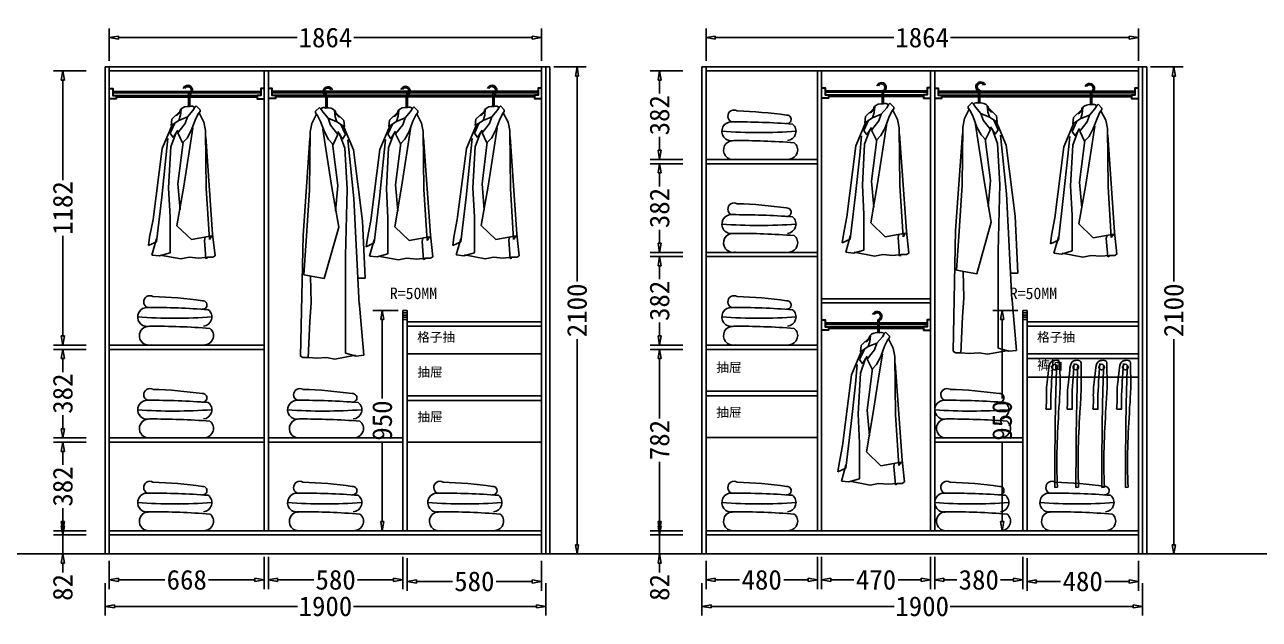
# Model space of a CAD drawing. Header units: millimetres. Extents: x 304407 to 361076, y -1262425 to -1203358.
# Drawn here: x 327331 to 332654, y -1219216 to -1216653 of the extents above; entities that cross this region are included whole.
import ezdxf

# ---------------------------------------------------------------- set-up
doc = ezdxf.new("R2010")
doc.units = ezdxf.units.MM
doc.header["$LTSCALE"] = 20
doc.layers.get('Defpoints').update_dxf_attribs({"color": 250})
for name, color, linetype in [('4', 1, 'Continuous'), ('6', 6, 'Continuous'), ('8', 8, 'Continuous'), ('LAYER10', 11, 'Continuous'), ('LAYER8', 11, 'Continuous'), ('图层3', 4, 'Continuous'), ('墙体', 40, 'Continuous')]:
    doc.layers.add(name, color=color, linetype=linetype)
doc.styles.get("Standard").update_dxf_attribs({"font": 'SimSun.ttf', "height": 85})
doc.styles.add('text', font='SimSun.ttf', dxfattribs={"height": 85})
doc.dimstyles.new('周文晶', dxfattribs={"dimtxt": 70, "dimasz": 40, "dimexe": 40, "dimexo": 30, "dimgap": 10, "dimtad": 0, "dimdec": 0, "dimtxsty": 'Standard', "dimblk": 'CLOSEDBLANK', "dimcen": 200, "dimclrd": 256, "dimclre": 256, "dimadec": 0, "dimazin": 0, "dimtfac": 1, "dimtdec": 0, "dimtmove": 0, "dimatfit": 3, "dimldrblk": 'CLOSEDBLANK', "dimfxl": 100, "dimfxlon": 1, "dimarcsym": 0})

# ---------------------------------------------------------------- blocks, each defined once
blk = doc.blocks.new('_ClosedBlank')
at = {"color": 0, "linetype": 'ByBlock', "lineweight": -2}
for p, q in [((-1, 0.17), (0, 0)), ((-1, 0.17), (-1, -0.17)), ((0, 0), (-1, -0.17))]:
    blk.add_line(p, q, dxfattribs=at)
blk = doc.blocks.new('*D633')
at = {"lineweight": -2, "transparency": 16777216}
for p, q in [((327695.6, -1218964.1), (327695.6, -1219085.7)), ((328363.6, -1218945.7), (328363.6, -1219085.7)), ((327735.6, -1219045.7), (327935.3, -1219045.7)), ((328323.6, -1219045.7), (328123.9, -1219045.7))]:
    blk.add_line(p, q, dxfattribs=at)
at = {"layer": 'Defpoints', "color": 0, "transparency": 16777216}
for p in [(328363.6, -1218834.1), (327695.6, -1218934.1), (328363.6, -1219045.7)]:
    blk.add_point(p, dxfattribs=at)
at = {"lineweight": -2, "transparency": 16777216, "xscale": 40, "yscale": 40, "zscale": 40, "rotation": 180}
blk.add_blockref('_ClosedBlank', (327695.6, -1219045.7), dxfattribs=at)
at = {"lineweight": -2, "transparency": 16777216, "xscale": 40, "yscale": 40, "zscale": 40}
blk.add_blockref('_ClosedBlank', (328363.6, -1219045.7), dxfattribs=at)
at = {"color": 0, "transparency": 16777216, "insert": (328029.6, -1219045.7), "char_height": 85, "attachment_point": 5}
blk.add_mtext('668', dxfattribs=at)
blk = doc.blocks.new('*D634')
at = {"lineweight": -2, "transparency": 16777216}
for p, q in [((328381.6, -1218945.7), (328381.6, -1219085.7)), ((328961.6, -1218945.7), (328961.6, -1219085.7)), ((328421.6, -1219045.7), (328577.5, -1219045.7)), ((328921.6, -1219045.7), (328765.6, -1219045.7))]:
    blk.add_line(p, q, dxfattribs=at)
at = {"layer": 'Defpoints', "color": 0, "transparency": 16777216}
for p in [(328381.6, -1216852.1), (328961.6, -1218834.1), (328961.6, -1219045.7)]:
    blk.add_point(p, dxfattribs=at)
at = {"lineweight": -2, "transparency": 16777216, "xscale": 40, "yscale": 40, "zscale": 40, "rotation": 180}
blk.add_blockref('_ClosedBlank', (328381.6, -1219045.7), dxfattribs=at)
at = {"lineweight": -2, "transparency": 16777216, "xscale": 40, "yscale": 40, "zscale": 40}
blk.add_blockref('_ClosedBlank', (328961.6, -1219045.7), dxfattribs=at)
at = {"color": 0, "transparency": 16777216, "insert": (328671.6, -1219045.7), "char_height": 85, "attachment_point": 5}
blk.add_mtext('580', dxfattribs=at)
blk = doc.blocks.new('*D635')
at = {"lineweight": -2, "transparency": 16777216}
for p, q in [((327695.6, -1216808.7), (327695.6, -1216668.7)), ((329559.6, -1216808.7), (329559.6, -1216668.7)), ((327735.6, -1216708.7), (328505.7, -1216708.7)), ((329519.6, -1216708.7), (328749.5, -1216708.7))]:
    blk.add_line(p, q, dxfattribs=at)
at = {"layer": 'Defpoints', "color": 0, "transparency": 16777216}
for p in [(329559.6, -1216708.7), (327695.6, -1216852.1), (329559.6, -1216852.1)]:
    blk.add_point(p, dxfattribs=at)
at = {"lineweight": -2, "transparency": 16777216, "xscale": 40, "yscale": 40, "zscale": 40, "rotation": 180}
blk.add_blockref('_ClosedBlank', (327695.6, -1216708.7), dxfattribs=at)
at = {"lineweight": -2, "transparency": 16777216, "xscale": 40, "yscale": 40, "zscale": 40}
blk.add_blockref('_ClosedBlank', (329559.6, -1216708.7), dxfattribs=at)
at = {"color": 0, "transparency": 16777216, "insert": (328627.6, -1216708.7), "char_height": 85, "attachment_point": 5}
blk.add_mtext('1864', dxfattribs=at)
blk = doc.blocks.new('*D636')
at = {"lineweight": -2, "transparency": 16777216}
for p, q in [((327677.6, -1219059.8), (327677.6, -1219199.8)), ((329577.6, -1219059.8), (329577.6, -1219199.8)), ((327717.6, -1219159.8), (328506.6, -1219159.8)), ((329537.6, -1219159.8), (328748.6, -1219159.8))]:
    blk.add_line(p, q, dxfattribs=at)
at = {"layer": 'Defpoints', "color": 0, "transparency": 16777216}
for p in [(327677.6, -1218934.1), (329577.6, -1218934.1), (329577.6, -1219159.8)]:
    blk.add_point(p, dxfattribs=at)
at = {"lineweight": -2, "transparency": 16777216, "xscale": 40, "yscale": 40, "zscale": 40, "rotation": 180}
blk.add_blockref('_ClosedBlank', (327677.6, -1219159.8), dxfattribs=at)
at = {"lineweight": -2, "transparency": 16777216, "xscale": 40, "yscale": 40, "zscale": 40}
blk.add_blockref('_ClosedBlank', (329577.6, -1219159.8), dxfattribs=at)
at = {"color": 0, "transparency": 16777216, "insert": (328627.6, -1219159.8), "char_height": 85, "attachment_point": 5}
blk.add_mtext('1900', dxfattribs=at)
blk = doc.blocks.new('*D637')
at = {"lineweight": -2, "transparency": 16777216}
for p, q in [((327495.3, -1218812.1), (327495.3, -1218772.1)), ((327595.3, -1218852.1), (327455.3, -1218852.1)), ((327495.3, -1218852.1), (327495.3, -1218934.1)), ((327595.3, -1218934.1), (327455.3, -1218934.1)), ((327495.3, -1218974.1), (327495.3, -1219014.1))]:
    blk.add_line(p, q, dxfattribs=at)
at = {"layer": 'Defpoints', "color": 0, "transparency": 16777216}
for p in [(327495.3, -1218852.1), (327695.6, -1218852.1), (327677.6, -1218934.1)]:
    blk.add_point(p, dxfattribs=at)
at = {"lineweight": -2, "transparency": 16777216, "xscale": 40, "yscale": 40, "zscale": 40}
for p, rotation in [((327495.3, -1218852.1), 270), ((327495.3, -1218934.1), 90)]:
    blk.add_blockref('_ClosedBlank', p, dxfattribs=dict(at, rotation=rotation))
at = {"color": 0, "transparency": 16777216, "insert": (327495.3, -1219078.2), "char_height": 85, "attachment_point": 5, "rotation": 90}
blk.add_mtext('82', dxfattribs=at)
blk = doc.blocks.new('*D638')
at = {"lineweight": -2, "transparency": 16777216}
for p, q in [((327595.3, -1218452.1), (327455.3, -1218452.1)), ((327495.3, -1218492.1), (327495.3, -1218549.8)), ((327495.3, -1218794.1), (327495.3, -1218736.5)), ((327595.3, -1218834.1), (327455.3, -1218834.1))]:
    blk.add_line(p, q, dxfattribs=at)
at = {"layer": 'Defpoints', "color": 0, "transparency": 16777216}
for p in [(327495.3, -1218452.1), (327695.6, -1218452.1), (327695.6, -1218834.1)]:
    blk.add_point(p, dxfattribs=at)
at = {"lineweight": -2, "transparency": 16777216, "xscale": 40, "yscale": 40, "zscale": 40}
for p, rotation in [((327495.3, -1218452.1), 90), ((327495.3, -1218834.1), 270)]:
    blk.add_blockref('_ClosedBlank', p, dxfattribs=dict(at, rotation=rotation))
at = {"color": 0, "transparency": 16777216, "insert": (327495.3, -1218643.1), "char_height": 85, "attachment_point": 5, "rotation": 90}
blk.add_mtext('382', dxfattribs=at)
blk = doc.blocks.new('*D639')
at = {"lineweight": -2, "transparency": 16777216}
for p, q in [((329612.5, -1216834.1), (329752.5, -1216834.1)), ((329712.5, -1216874.1), (329712.5, -1217759.4)), ((329712.5, -1218894.1), (329712.5, -1218008.9)), ((329612.5, -1218934.1), (329752.5, -1218934.1))]:
    blk.add_line(p, q, dxfattribs=at)
at = {"layer": 'Defpoints', "color": 0, "transparency": 16777216}
for p in [(329577.6, -1216834.1), (329712.5, -1216834.1), (329577.6, -1218934.1)]:
    blk.add_point(p, dxfattribs=at)
at = {"lineweight": -2, "transparency": 16777216, "xscale": 40, "yscale": 40, "zscale": 40}
for p, rotation in [((329712.5, -1216834.1), 90), ((329712.5, -1218934.1), 270)]:
    blk.add_blockref('_ClosedBlank', p, dxfattribs=dict(at, rotation=rotation))
at = {"color": 0, "transparency": 16777216, "insert": (329712.5, -1217884.1), "char_height": 85, "attachment_point": 5, "rotation": 90}
blk.add_mtext('2100', dxfattribs=at)
blk = doc.blocks.new('*D640')
at = {"lineweight": -2, "transparency": 16777216}
for p, q in [((328940.6, -1217884.1), (328832.6, -1217884.1)), ((328872.6, -1217924.1), (328872.6, -1218264.1)), ((328872.6, -1218794.1), (328872.6, -1218454.1)), ((328931.6, -1218834.1), (328832.6, -1218834.1))]:
    blk.add_line(p, q, dxfattribs=at)
at = {"layer": 'Defpoints', "color": 0, "transparency": 16777216}
for p in [(328970.6, -1217884.1), (328872.6, -1218834.1), (328961.6, -1218834.1)]:
    blk.add_point(p, dxfattribs=at)
at = {"lineweight": -2, "transparency": 16777216, "xscale": 40, "yscale": 40, "zscale": 40}
for p, rotation in [((328872.6, -1217884.1), 90), ((328872.6, -1218834.1), 270)]:
    blk.add_blockref('_ClosedBlank', p, dxfattribs=dict(at, rotation=rotation))
at = {"color": 0, "transparency": 16777216, "insert": (328872.6, -1218359.1), "char_height": 85, "attachment_point": 5, "rotation": 90}
blk.add_mtext('950', dxfattribs=at)
blk = doc.blocks.new('*D641')
at = {"lineweight": -2, "transparency": 16777216}
for p, q in [((328979.6, -1218952.4), (328979.6, -1219092.4)), ((329559.6, -1218964.1), (329559.6, -1219092.4)), ((329019.6, -1219052.4), (329175.5, -1219052.4)), ((329519.6, -1219052.4), (329363.6, -1219052.4))]:
    blk.add_line(p, q, dxfattribs=at)
at = {"layer": 'Defpoints', "color": 0, "transparency": 16777216}
for p in [(328979.6, -1218834.1), (329559.6, -1218934.1), (329559.6, -1219052.4)]:
    blk.add_point(p, dxfattribs=at)
at = {"lineweight": -2, "transparency": 16777216, "xscale": 40, "yscale": 40, "zscale": 40, "rotation": 180}
blk.add_blockref('_ClosedBlank', (328979.6, -1219052.4), dxfattribs=at)
at = {"lineweight": -2, "transparency": 16777216, "xscale": 40, "yscale": 40, "zscale": 40}
blk.add_blockref('_ClosedBlank', (329559.6, -1219052.4), dxfattribs=at)
at = {"color": 0, "transparency": 16777216, "insert": (329269.6, -1219052.4), "char_height": 85, "attachment_point": 5}
blk.add_mtext('580', dxfattribs=at)
blk = doc.blocks.new('*D642')
at = {"lineweight": -2, "transparency": 16777216}
for p, q in [((327595.3, -1218052.1), (327455.3, -1218052.1)), ((327495.3, -1218092.1), (327495.3, -1218149.8)), ((327495.3, -1218394.1), (327495.3, -1218336.5)), ((327595.3, -1218434.1), (327455.3, -1218434.1))]:
    blk.add_line(p, q, dxfattribs=at)
at = {"layer": 'Defpoints', "color": 0, "transparency": 16777216}
for p in [(327495.3, -1218052.1), (327695.6, -1218052.1), (327695.6, -1218434.1)]:
    blk.add_point(p, dxfattribs=at)
at = {"lineweight": -2, "transparency": 16777216, "xscale": 40, "yscale": 40, "zscale": 40}
for p, rotation in [((327495.3, -1218052.1), 90), ((327495.3, -1218434.1), 270)]:
    blk.add_blockref('_ClosedBlank', p, dxfattribs=dict(at, rotation=rotation))
at = {"color": 0, "transparency": 16777216, "insert": (327495.3, -1218243.1), "char_height": 85, "attachment_point": 5, "rotation": 90}
blk.add_mtext('382', dxfattribs=at)
blk = doc.blocks.new('*D643')
at = {"lineweight": -2, "transparency": 16777216}
for p, q in [((327595.3, -1216852.1), (327455.3, -1216852.1)), ((327495.3, -1216892.1), (327495.3, -1217322.9)), ((327495.3, -1217994.1), (327495.3, -1217563.4)), ((327595.3, -1218034.1), (327455.3, -1218034.1))]:
    blk.add_line(p, q, dxfattribs=at)
at = {"layer": 'Defpoints', "color": 0, "transparency": 16777216}
for p in [(327495.3, -1216852.1), (327695.6, -1216852.1), (327695.6, -1218034.1)]:
    blk.add_point(p, dxfattribs=at)
at = {"lineweight": -2, "transparency": 16777216, "xscale": 40, "yscale": 40, "zscale": 40}
for p, rotation in [((327495.3, -1216852.1), 90), ((327495.3, -1218034.1), 270)]:
    blk.add_blockref('_ClosedBlank', p, dxfattribs=dict(at, rotation=rotation))
at = {"color": 0, "transparency": 16777216, "insert": (327495.3, -1217443.1), "char_height": 85, "attachment_point": 5, "rotation": 90}
blk.add_mtext('1182', dxfattribs=at)
blk = doc.blocks.new('*D2072')
at = {"lineweight": -2, "transparency": 16777216}
for p, q in [((330268.6, -1218964.1), (330268.6, -1219085.7)), ((330748.6, -1218945.7), (330748.6, -1219085.7)), ((330308.6, -1219045.7), (330413.1, -1219045.7)), ((330708.6, -1219045.7), (330604.1, -1219045.7))]:
    blk.add_line(p, q, dxfattribs=at)
at = {"layer": 'Defpoints', "color": 0, "transparency": 16777216}
for p in [(330748.6, -1218834.1), (330268.6, -1218934.1), (330748.6, -1219045.7)]:
    blk.add_point(p, dxfattribs=at)
at = {"lineweight": -2, "transparency": 16777216, "xscale": 40, "yscale": 40, "zscale": 40, "rotation": 180}
blk.add_blockref('_ClosedBlank', (330268.6, -1219045.7), dxfattribs=at)
at = {"lineweight": -2, "transparency": 16777216, "xscale": 40, "yscale": 40, "zscale": 40}
blk.add_blockref('_ClosedBlank', (330748.6, -1219045.7), dxfattribs=at)
at = {"color": 0, "transparency": 16777216, "insert": (330508.6, -1219045.7), "char_height": 85, "attachment_point": 5}
blk.add_mtext('480', dxfattribs=at)
blk = doc.blocks.new('*D2073')
at = {"lineweight": -2, "transparency": 16777216}
for p, q in [((331254.6, -1218945.7), (331254.6, -1219085.7)), ((331634.6, -1218945.7), (331634.6, -1219085.7)), ((331294.6, -1219045.7), (331350.6, -1219045.7)), ((331594.6, -1219045.7), (331538.7, -1219045.7))]:
    blk.add_line(p, q, dxfattribs=at)
at = {"layer": 'Defpoints', "color": 0, "transparency": 16777216}
for p in [(331254.6, -1216852.1), (331634.6, -1218834.1), (331634.6, -1219045.7)]:
    blk.add_point(p, dxfattribs=at)
at = {"lineweight": -2, "transparency": 16777216, "xscale": 40, "yscale": 40, "zscale": 40, "rotation": 180}
blk.add_blockref('_ClosedBlank', (331254.6, -1219045.7), dxfattribs=at)
at = {"lineweight": -2, "transparency": 16777216, "xscale": 40, "yscale": 40, "zscale": 40}
blk.add_blockref('_ClosedBlank', (331634.6, -1219045.7), dxfattribs=at)
at = {"color": 0, "transparency": 16777216, "insert": (331444.6, -1219045.7), "char_height": 85, "attachment_point": 5}
blk.add_mtext('380', dxfattribs=at)
blk = doc.blocks.new('*D2074')
at = {"lineweight": -2, "transparency": 16777216}
for p, q in [((330268.6, -1216808.7), (330268.6, -1216668.7)), ((332132.6, -1216808.7), (332132.6, -1216668.7)), ((330308.6, -1216708.7), (331078.7, -1216708.7)), ((332092.6, -1216708.7), (331322.5, -1216708.7))]:
    blk.add_line(p, q, dxfattribs=at)
at = {"layer": 'Defpoints', "color": 0, "transparency": 16777216}
for p in [(332132.6, -1216708.7), (330268.6, -1216852.1), (332132.6, -1216852.1)]:
    blk.add_point(p, dxfattribs=at)
at = {"lineweight": -2, "transparency": 16777216, "xscale": 40, "yscale": 40, "zscale": 40, "rotation": 180}
blk.add_blockref('_ClosedBlank', (330268.6, -1216708.7), dxfattribs=at)
at = {"lineweight": -2, "transparency": 16777216, "xscale": 40, "yscale": 40, "zscale": 40}
blk.add_blockref('_ClosedBlank', (332132.6, -1216708.7), dxfattribs=at)
at = {"color": 0, "transparency": 16777216, "insert": (331200.6, -1216708.7), "char_height": 85, "attachment_point": 5}
blk.add_mtext('1864', dxfattribs=at)
blk = doc.blocks.new('*D2075')
at = {"lineweight": -2, "transparency": 16777216}
for p, q in [((330250.6, -1219059.8), (330250.6, -1219199.8)), ((332150.6, -1219059.8), (332150.6, -1219199.8)), ((330290.6, -1219159.8), (331079.6, -1219159.8)), ((332110.6, -1219159.8), (331321.6, -1219159.8))]:
    blk.add_line(p, q, dxfattribs=at)
at = {"layer": 'Defpoints', "color": 0, "transparency": 16777216}
for p in [(330250.6, -1218934.1), (332150.6, -1218934.1), (332150.6, -1219159.8)]:
    blk.add_point(p, dxfattribs=at)
at = {"lineweight": -2, "transparency": 16777216, "xscale": 40, "yscale": 40, "zscale": 40, "rotation": 180}
blk.add_blockref('_ClosedBlank', (330250.6, -1219159.8), dxfattribs=at)
at = {"lineweight": -2, "transparency": 16777216, "xscale": 40, "yscale": 40, "zscale": 40}
blk.add_blockref('_ClosedBlank', (332150.6, -1219159.8), dxfattribs=at)
at = {"color": 0, "transparency": 16777216, "insert": (331200.6, -1219159.8), "char_height": 85, "attachment_point": 5}
blk.add_mtext('1900', dxfattribs=at)
blk = doc.blocks.new('*D2076')
at = {"lineweight": -2, "transparency": 16777216}
for p, q in [((332185.5, -1216834.1), (332325.5, -1216834.1)), ((332285.5, -1216874.1), (332285.5, -1217759.4)), ((332285.5, -1218894.1), (332285.5, -1218008.9)), ((332185.5, -1218934.1), (332325.5, -1218934.1))]:
    blk.add_line(p, q, dxfattribs=at)
at = {"layer": 'Defpoints', "color": 0, "transparency": 16777216}
for p in [(332150.6, -1216834.1), (332285.5, -1216834.1), (332150.6, -1218934.1)]:
    blk.add_point(p, dxfattribs=at)
at = {"lineweight": -2, "transparency": 16777216, "xscale": 40, "yscale": 40, "zscale": 40}
for p, rotation in [((332285.5, -1216834.1), 90), ((332285.5, -1218934.1), 270)]:
    blk.add_blockref('_ClosedBlank', p, dxfattribs=dict(at, rotation=rotation))
at = {"color": 0, "transparency": 16777216, "insert": (332285.5, -1217884.1), "char_height": 85, "attachment_point": 5, "rotation": 90}
blk.add_mtext('2100', dxfattribs=at)
blk = doc.blocks.new('*D2077')
at = {"lineweight": -2, "transparency": 16777216}
for p, q in [((331613.6, -1217884.1), (331505.6, -1217884.1)), ((331545.6, -1217924.1), (331545.6, -1218264.1)), ((331545.6, -1218794.1), (331545.6, -1218454.1)), ((331604.6, -1218834.1), (331505.6, -1218834.1))]:
    blk.add_line(p, q, dxfattribs=at)
at = {"layer": 'Defpoints', "color": 0, "transparency": 16777216}
for p in [(331643.6, -1217884.1), (331545.6, -1218834.1), (331634.6, -1218834.1)]:
    blk.add_point(p, dxfattribs=at)
at = {"lineweight": -2, "transparency": 16777216, "xscale": 40, "yscale": 40, "zscale": 40}
for p, rotation in [((331545.6, -1217884.1), 90), ((331545.6, -1218834.1), 270)]:
    blk.add_blockref('_ClosedBlank', p, dxfattribs=dict(at, rotation=rotation))
at = {"color": 0, "transparency": 16777216, "insert": (331545.6, -1218359.1), "char_height": 85, "attachment_point": 5, "rotation": 90}
blk.add_mtext('950', dxfattribs=at)
blk = doc.blocks.new('*D2078')
at = {"lineweight": -2, "transparency": 16777216}
for p, q in [((331652.6, -1218952.4), (331652.6, -1219092.4)), ((332132.6, -1218964.1), (332132.6, -1219092.4)), ((331692.6, -1219052.4), (331797.1, -1219052.4)), ((332092.6, -1219052.4), (331988.1, -1219052.4))]:
    blk.add_line(p, q, dxfattribs=at)
at = {"layer": 'Defpoints', "color": 0, "transparency": 16777216}
for p in [(331652.6, -1218834.1), (332132.6, -1218934.1), (332132.6, -1219052.4)]:
    blk.add_point(p, dxfattribs=at)
at = {"lineweight": -2, "transparency": 16777216, "xscale": 40, "yscale": 40, "zscale": 40, "rotation": 180}
blk.add_blockref('_ClosedBlank', (331652.6, -1219052.4), dxfattribs=at)
at = {"lineweight": -2, "transparency": 16777216, "xscale": 40, "yscale": 40, "zscale": 40}
blk.add_blockref('_ClosedBlank', (332132.6, -1219052.4), dxfattribs=at)
at = {"color": 0, "transparency": 16777216, "insert": (331892.6, -1219052.4), "char_height": 85, "attachment_point": 5}
blk.add_mtext('480', dxfattribs=at)
blk = doc.blocks.new('*D2079')
at = {"lineweight": -2, "transparency": 16777216}
for p, q in [((330068.4, -1218812.1), (330068.4, -1218772.1)), ((330168.4, -1218852.1), (330028.4, -1218852.1)), ((330068.4, -1218852.1), (330068.4, -1218934.1)), ((330168.4, -1218934.1), (330028.4, -1218934.1)), ((330068.4, -1218974.1), (330068.4, -1219014.1))]:
    blk.add_line(p, q, dxfattribs=at)
at = {"layer": 'Defpoints', "color": 0, "transparency": 16777216}
for p in [(330068.4, -1218852.1), (330268.6, -1218852.1), (330250.6, -1218934.1)]:
    blk.add_point(p, dxfattribs=at)
at = {"lineweight": -2, "transparency": 16777216, "xscale": 40, "yscale": 40, "zscale": 40}
for p, rotation in [((330068.4, -1218852.1), 270), ((330068.4, -1218934.1), 90)]:
    blk.add_blockref('_ClosedBlank', p, dxfattribs=dict(at, rotation=rotation))
at = {"color": 0, "transparency": 16777216, "insert": (330068.4, -1219078.2), "char_height": 85, "attachment_point": 5, "rotation": 90}
blk.add_mtext('82', dxfattribs=at)
blk = doc.blocks.new('*D2080')
at = {"lineweight": -2, "transparency": 16777216}
for p, q in [((330168.4, -1218052.1), (330028.4, -1218052.1)), ((330068.4, -1218092.1), (330068.4, -1218350)), ((330068.4, -1218794.1), (330068.4, -1218536.2)), ((330168.4, -1218834.1), (330028.4, -1218834.1))]:
    blk.add_line(p, q, dxfattribs=at)
at = {"layer": 'Defpoints', "color": 0, "transparency": 16777216}
for p in [(330068.4, -1218052.1), (330268.6, -1218052.1), (330268.6, -1218834.1)]:
    blk.add_point(p, dxfattribs=at)
at = {"lineweight": -2, "transparency": 16777216, "xscale": 40, "yscale": 40, "zscale": 40}
for p, rotation in [((330068.4, -1218052.1), 90), ((330068.4, -1218834.1), 270)]:
    blk.add_blockref('_ClosedBlank', p, dxfattribs=dict(at, rotation=rotation))
at = {"color": 0, "transparency": 16777216, "insert": (330068.4, -1218443.1), "char_height": 85, "attachment_point": 5, "rotation": 90}
blk.add_mtext('782', dxfattribs=at)
blk = doc.blocks.new('*D2081')
at = {"lineweight": -2, "transparency": 16777216}
for p, q in [((330168.4, -1217652.1), (330028.4, -1217652.1)), ((330068.4, -1217692.1), (330068.4, -1217749.8)), ((330068.4, -1217994.1), (330068.4, -1217936.5)), ((330168.4, -1218034.1), (330028.4, -1218034.1))]:
    blk.add_line(p, q, dxfattribs=at)
at = {"layer": 'Defpoints', "color": 0, "transparency": 16777216}
for p in [(330068.4, -1217652.1), (330268.6, -1217652.1), (330268.6, -1218034.1)]:
    blk.add_point(p, dxfattribs=at)
at = {"lineweight": -2, "transparency": 16777216, "xscale": 40, "yscale": 40, "zscale": 40}
for p, rotation in [((330068.4, -1217652.1), 90), ((330068.4, -1218034.1), 270)]:
    blk.add_blockref('_ClosedBlank', p, dxfattribs=dict(at, rotation=rotation))
at = {"color": 0, "transparency": 16777216, "insert": (330068.4, -1217843.1), "char_height": 85, "attachment_point": 5, "rotation": 90}
blk.add_mtext('382', dxfattribs=at)
blk = doc.blocks.new('*D2082')
at = {"lineweight": -2, "transparency": 16777216}
for p, q in [((330168.4, -1217252.1), (330028.4, -1217252.1)), ((330068.4, -1217292.1), (330068.4, -1217349.8)), ((330068.4, -1217594.1), (330068.4, -1217536.5)), ((330168.4, -1217634.1), (330028.4, -1217634.1))]:
    blk.add_line(p, q, dxfattribs=at)
at = {"layer": 'Defpoints', "color": 0, "transparency": 16777216}
for p in [(330068.4, -1217252.1), (330268.6, -1217252.1), (330268.6, -1217634.1)]:
    blk.add_point(p, dxfattribs=at)
at = {"lineweight": -2, "transparency": 16777216, "xscale": 40, "yscale": 40, "zscale": 40}
for p, rotation in [((330068.4, -1217252.1), 90), ((330068.4, -1217634.1), 270)]:
    blk.add_blockref('_ClosedBlank', p, dxfattribs=dict(at, rotation=rotation))
at = {"color": 0, "transparency": 16777216, "insert": (330068.4, -1217443.1), "char_height": 85, "attachment_point": 5, "rotation": 90}
blk.add_mtext('382', dxfattribs=at)
blk = doc.blocks.new('*D2083')
at = {"lineweight": -2, "transparency": 16777216}
for p, q in [((330168.4, -1216852.1), (330028.4, -1216852.1)), ((330068.4, -1216892.1), (330068.4, -1216949.8)), ((330068.4, -1217194.1), (330068.4, -1217136.5)), ((330168.4, -1217234.1), (330028.4, -1217234.1))]:
    blk.add_line(p, q, dxfattribs=at)
at = {"layer": 'Defpoints', "color": 0, "transparency": 16777216}
for p in [(330068.4, -1216852.1), (330268.6, -1216852.1), (330268.6, -1217234.1)]:
    blk.add_point(p, dxfattribs=at)
at = {"lineweight": -2, "transparency": 16777216, "xscale": 40, "yscale": 40, "zscale": 40}
for p, rotation in [((330068.4, -1216852.1), 90), ((330068.4, -1217234.1), 270)]:
    blk.add_blockref('_ClosedBlank', p, dxfattribs=dict(at, rotation=rotation))
at = {"color": 0, "transparency": 16777216, "insert": (330068.4, -1217043.1), "char_height": 85, "attachment_point": 5, "rotation": 90}
blk.add_mtext('382', dxfattribs=at)
blk = doc.blocks.new('*D2084')
at = {"lineweight": -2, "transparency": 16777216}
for p, q in [((330766.6, -1218945.7), (330766.6, -1219085.7)), ((331236.6, -1218945.7), (331236.6, -1219085.7)), ((330806.6, -1219045.7), (330906.1, -1219045.7)), ((331196.6, -1219045.7), (331097.1, -1219045.7))]:
    blk.add_line(p, q, dxfattribs=at)
at = {"layer": 'Defpoints', "color": 0, "transparency": 16777216}
for p in [(330766.6, -1218834.1), (331236.6, -1218834.1), (331236.6, -1219045.7)]:
    blk.add_point(p, dxfattribs=at)
at = {"lineweight": -2, "transparency": 16777216, "xscale": 40, "yscale": 40, "zscale": 40, "rotation": 180}
blk.add_blockref('_ClosedBlank', (330766.6, -1219045.7), dxfattribs=at)
at = {"lineweight": -2, "transparency": 16777216, "xscale": 40, "yscale": 40, "zscale": 40}
blk.add_blockref('_ClosedBlank', (331236.6, -1219045.7), dxfattribs=at)
at = {"color": 0, "transparency": 16777216, "insert": (331001.6, -1219045.7), "char_height": 85, "attachment_point": 5}
blk.add_mtext('470', dxfattribs=at)
blk = doc.blocks.new('A$C1C5764E0')
at = {"layer": '8'}
for p, q in [((172.3, 708.4), (172.3, 657.4)), ((178.3, 708.4), (178.3, 657.4)), ((137.4, 618.5), (140.1, 644.9)), ((167.9, 611.6), (191.5, 639.3)), ((191.5, 639.3), (201.2, 654.6)), ((201.2, 654.6), (205.3, 658.7)), ((205.3, 658.7), (222, 642.1)), ((222, 642.1), (222, 635.2)), ((99.9, 601.9), (97.1, 574.2)), ((97.1, 574.2), (130.4, 596.4)), ((135.3, 635.3), (99.9, 601.9)), ((130.4, 596.4), (137.4, 618.5)), ((130.4, 596.4), (167.9, 611.6)), ((158.2, 582.5), (167.9, 611.6)), ((201.2, 597.8), (184.5, 553.4)), ((213.6, 624.1), (201.2, 597.8)), ((222, 635.2), (213.6, 624.1)), ((217.8, 629.6), (238.6, 589.4)), ((238.6, 589.4), (245.5, 553.4)), ((103, 580.9), (58.4, 475.1)), ((113.7, 585.2), (93.2, 541.7)), ((93.2, 541.7), (106.3, 522.1)), ((96.5, 482.8), (119.4, 544.9)), ((106.3, 522.1), (125.9, 554.7)), ((126.3, 542.3), (158.2, 582.5)), ((147.1, 499.3), (126.3, 542.3)), ((184.5, 553.4), (166.5, 520.1)), ((178.3, 479.5), (191.3, 564.6)), ((245.5, 553.4), (248.3, 302.5)), ((75, 435), (83.4, 518.8)), ((86.6, 306.3), (96.5, 482.8)), ((148.8, 502.4), (125.9, 322.6)), ((166.5, 520.1), (147.1, 499.3)), ((152.1, 312.8), (178.3, 479.5)), ((276.4, 106.8), (247, 525.3)), ((58.4, 475.1), (19.5, 168.8)), ((57, 265.8), (75, 435)), ((125.9, 322.6), (135.7, 211.4)), ((93.2, 180.9), (86.6, 306.3)), ((122.6, 142.8), (152.1, 312.8)), ((248.3, 302.5), (262.2, 83.5)), ((34.3, 73.1), (57, 265.8)), ((19.5, 168.8), (4.8, 92.7)), ((93.2, 26.2), (93.2, 180.9)), ((184.8, 82.8), (122.6, 142.8)), ((286.7, 13.1), (276.4, 106.8)), ((4.8, 92.7), (0, 56.7)), ((0, 56.7), (34.3, 73.1)), ((34.3, 86.2), (14.7, 16.3)), ((273.1, 99.1), (184.8, 82.8)), ((244.2, 93.8), (240.9, 79.6)), ((240.9, 79.6), (247.4, 1.1)), ((262.2, 83.5), (273.1, 99.1)), ((14.7, 16.3), (47.4, 13.1)), ((47.4, 13.1), (93.2, 26.2)), ((50.7, 16.3), (139, 0)), ((139, 0), (175, 6.5)), ((175, 6.5), (217.5, 3.3)), ((217.5, 3.3), (253.5, 6.5)), ((247.4, 1.1), (254, 3.3)), ((253.5, 6.5), (276.9, 6.5)), ((276.9, 6.5), (286.7, 13.1))]:
    blk.add_line(p, q, dxfattribs=at)
for centre, radius, start, end in [((168.9, 727.1), 20.9, 296.6338, 159.5285), ((168.9, 727.1), 14.9, 296.6338, 150.6175), ((175.9, 709.9), 3.91, 94.6712, 201.9626), ((110.9, 641.2), 25.1, 286.2636, 2.0248), ((168.9, 613.1), 43.9, 77.6993, 138.5966), ((186.2, 639.8), 18, 42.48, 116.3392)]:
    blk.add_arc(centre, radius, start, end, dxfattribs=at)
blk = doc.blocks.new('A$C4F477F88')
at = {"layer": 'LAYER10'}
blk.add_blockref('A$C1C5764E0', (0, 0), dxfattribs=at)
blk = doc.blocks.new('A$C5E603B19')
at = {"layer": 'LAYER8'}
blk.add_blockref('A$C4F477F88', (0, 0), dxfattribs=at)
blk = doc.blocks.new('A$C1B0A679D')
at = {"layer": '图层3'}
blk.add_blockref('A$C5E603B19', (0, 0), dxfattribs=at)
blk = doc.blocks.new('A$C52EB379C')
at = {"layer": '8'}
for p, q in [((163.3, 1134.6), (163.3, 1083.5)), ((169.3, 1134.6), (169.3, 1083.5)), ((128.4, 1044.7), (131.2, 1071)), ((159, 1037.8), (182.5, 1065.5)), ((182.5, 1065.5), (192.3, 1080.7)), ((192.3, 1080.7), (196.4, 1084.9)), ((196.4, 1084.9), (213.1, 1068.3)), ((213.1, 1068.3), (213.1, 1061.3)), ((91, 1028.1), (88.2, 1000.3)), ((88.2, 1000.3), (121.5, 1022.5)), ((126.4, 1061.5), (91, 1028.1)), ((121.5, 1022.5), (128.4, 1044.7)), ((121.5, 1022.5), (159, 1037.8)), ((149.3, 1008.7), (159, 1037.8)), ((192.3, 1023.9), (175.6, 979.5)), ((204.7, 1050.2), (192.3, 1023.9)), ((213.1, 1061.3), (204.7, 1050.2)), ((208.9, 1055.8), (229.7, 1015.6)), ((229.7, 1015.6), (236.6, 979.5)), ((94.1, 1007.1), (49.5, 901.3)), ((104.8, 1011.4), (84.3, 967.8)), ((84.3, 967.8), (97.4, 948.2)), ((87.6, 909), (110.5, 971.1)), ((97.4, 948.2), (117, 980.9)), ((117.4, 968.5), (149.3, 1008.7)), ((138.2, 925.5), (117.4, 968.5)), ((175.6, 979.5), (157.6, 946.3)), ((169.3, 905.7), (182.4, 990.7)), ((236.6, 979.5), (239.4, 728.7)), ((66.1, 861.1), (74.5, 944.9)), ((77.7, 732.4), (87.6, 909)), ((139.9, 928.6), (117, 748.8)), ((157.6, 946.3), (138.2, 925.5)), ((143.2, 738.9), (169.3, 905.7)), ((267.5, 533), (238.1, 951.5)), ((49.5, 901.3), (10.6, 595)), ((48.1, 692), (66.1, 861.1)), ((117, 748.8), (126.8, 637.6)), ((84.3, 444.7), (77.7, 732.4)), ((113.7, 568.9), (143.2, 738.9)), ((239.4, 728.7), (253.3, 509.7)), ((25.4, 235.4), (48.1, 692)), ((10.6, 595), (0, 349)), ((175.9, 346.6), (113.7, 568.9)), ((277.8, 13.1), (267.5, 533)), ((253.3, 509.7), (264.2, 362.9)), ((84.3, 26.2), (84.3, 444.7)), ((0, 349), (31, 349)), ((264.2, 362.9), (175.9, 346.6)), ((235.3, 357.6), (232, 242)), ((25.4, 248.5), (5.8, 16.3)), ((232, 242), (238.5, 163.5)), ((238.5, 163.5), (245.1, 3.3)), ((5.8, 16.3), (38.5, 13.1)), ((38.5, 13.1), (84.3, 26.2)), ((41.7, 16.3), (130.1, 0)), ((130.1, 0), (166.1, 6.5)), ((166.1, 6.5), (208.6, 3.3)), ((208.6, 3.3), (244.6, 6.5)), ((244.6, 6.5), (268, 6.5)), ((268, 6.5), (277.8, 13.1))]:
    blk.add_line(p, q, dxfattribs=at)
for centre, radius, start, end in [((160, 1153.2), 20.9, 296.6338, 159.5285), ((160, 1153.2), 14.9, 296.6338, 150.6175), ((167, 1136), 3.91, 94.6712, 201.9626), ((102, 1067.4), 25.1, 286.2636, 2.0248), ((160, 1039.2), 43.9, 77.6993, 138.5966), ((177.3, 1066), 18, 42.48, 116.3392)]:
    blk.add_arc(centre, radius, start, end, dxfattribs=at)
blk = doc.blocks.new('A$C05785CA5')
at = {"layer": 'LAYER10'}
blk.add_blockref('A$C52EB379C', (0, 0), dxfattribs=at)
blk = doc.blocks.new('A$C100967EE')
at = {"layer": 'LAYER10'}
blk.add_blockref('A$C05785CA5', (0, 0), dxfattribs=at)
blk = doc.blocks.new('A$C65D30603')
at = {"layer": 'LAYER8'}
blk.add_blockref('A$C100967EE', (0, 0), dxfattribs=at)
blk = doc.blocks.new('A$C50CE712E')
at = {"layer": '图层3'}
blk.add_blockref('A$C65D30603', (0, 0), dxfattribs=at)
blk = doc.blocks.new('A$C11F00F61')
at = {"color": 8}
blk.add_line((48.2, 0), (290.3, 1.2), dxfattribs=at)
at = {"layer": '墙体', "color": 8}
for centre, radius, start, end in [((52.6, 186.6), 26.7, 59.8021, 244.0801), ((41, 121.6), 41, 86.0834, 284.0988), ((53.8, -3125.6), 3288.1, 85.6244, 90.1755), ((9.8, -1698.7), 1909.1, 81.8981, 88.3112), ((280.3, 173), 18.4, 260.1551, 94.4157), ((159.2, 2329.1), 2213.2, 265.8756, 274.159), ((279.7, 121.7), 40, 274.9406, 51.3165), ((48.2, 41), 41, 86.0834, 284.0988), ((61, -3206.2), 3288.1, 85.6244, 90.1755), ((286.9, 41.1), 40, 274.9406, 51.3165)]:
    blk.add_arc(centre, radius, start, end, dxfattribs=at)
blk = doc.blocks.new('A$C3B9601DC')
at = {"layer": '4', "color": 8}
blk.add_line((62, 1.5), (47.4, 0), dxfattribs=at)
for points, knots in [([(62, 1.5), (55.4, 144.3), (62.8, 324.3), (78.7, 548.8), (75.2, 622.1), (75.7, 684.6), (46.8, 686.9), (17.9, 676.1), (12.7, 599.8), (-1.5, 524.3), (4.4, 450.4), (0, 421.8)], [0, 0, 0, 0, 428.516837, 544.203019, 664.137455, 677.621305, 701.749401, 722.125787, 770.743064, 895.133582, 980.731534, 980.731534, 980.731534, 980.731534]), ([(37.8, 667.5), (32.8, 603.2), (26.4, 521.3), (26.8, 439.3), (26.9, 421.8)], [0, 0, 0, 0, 193.394932, 246.046188, 246.046188, 246.046188, 246.046188])]:
    blk.add_open_spline(points, degree=3, knots=knots, dxfattribs=at)
blk.add_spline([(57.6, 658.7), (53.2, 497.8), (47.4, 0)], degree=3, dxfattribs=at)
blk.add_open_spline([(1.4, 421.8), (10.7, 421.8), (19.9, 421.8), (29.2, 421.8)], degree=3, dxfattribs=at)
at = {"layer": '6', "color": 8}
blk.add_circle((47.2, 648.9), 15, dxfattribs=at)
blk = doc.blocks.new('edr334343')
at = {"layer": '6', "color": 8, "xscale": 0.7999999999301508, "yscale": 0.7999999999301508, "zscale": 0.7999999999301508}
for p in [(311012.9, -1202094.7), (311104.2, -1202094.7), (311215.5, -1202094.7), (311317.6, -1202094.7)]:
    blk.add_blockref('A$C3B9601DC', p, dxfattribs=at)

msp = doc.modelspace()

# ---------------------------------------------------------------- linework, layer by layer
for p, q in [((327677.6, -1218934.1), (327677.6, -1216834.1)), ((327677.6, -1216834.1), (329577.6, -1216834.1)), ((327695.6, -1218934.1), (327695.6, -1216834.1)), ((329559.6, -1216834.1), (329559.6, -1218934.1)), ((329577.6, -1216834.1), (329577.6, -1218934.1)), ((329595.6, -1216834.1), (329577.6, -1216834.1)), ((329595.6, -1218934.1), (329595.6, -1216834.1)), ((330250.6, -1218934.1), (330250.6, -1216834.1)), ((330250.6, -1216834.1), (332150.6, -1216834.1)), ((330268.6, -1218934.1), (330268.6, -1216834.1)), ((332132.6, -1216834.1), (332132.6, -1218934.1)), ((332150.6, -1216834.1), (332150.6, -1218934.1)), ((332168.6, -1216834.1), (332150.6, -1216834.1)), ((332168.6, -1218934.1), (332168.6, -1216834.1)), ((327695.6, -1216852.1), (329559.6, -1216852.1)), ((328363.6, -1218834.1), (328363.6, -1216852.1)), ((328381.6, -1218834.1), (328381.6, -1216852.1)), ((330268.6, -1216852.1), (332132.6, -1216852.1)), ((330748.6, -1218834.1), (330748.6, -1216852.1)), ((330766.6, -1218834.1), (330766.6, -1216852.1)), ((331236.6, -1218834.1), (331236.6, -1216852.1)), ((331254.6, -1218834.1), (331254.6, -1216852.1)), ((330268.6, -1217234.1), (330748.6, -1217234.1)), ((330268.6, -1217252.1), (330748.6, -1217252.1)), ((330268.6, -1217634.1), (330748.6, -1217634.1)), ((330268.6, -1217652.1), (330748.6, -1217652.1)), ((330766.6, -1217834.1), (331236.6, -1217834.1)), ((330766.6, -1217852.1), (331236.6, -1217852.1)), ((328961.6, -1217884.1), (328961.6, -1218834.1)), ((328979.6, -1217884.1), (328961.6, -1217884.1)), ((328979.6, -1217894.1), (328961.6, -1217894.1)), ((328979.6, -1217904.1), (328961.6, -1217904.1)), ((328979.6, -1217884.1), (328979.6, -1218834.1)), ((331634.6, -1217884.1), (331634.6, -1218834.1)), ((331652.6, -1217884.1), (331634.6, -1217884.1)), ((331652.6, -1217894.1), (331634.6, -1217894.1)), ((331652.6, -1217904.1), (331634.6, -1217904.1)), ((331652.6, -1217884.1), (331652.6, -1218834.1)), ((328979.6, -1217914.1), (328961.6, -1217914.1)), ((328979.6, -1217924.1), (328961.6, -1217924.1)), ((329559.6, -1217934.1), (328979.6, -1217934.1)), ((329559.6, -1217952.1), (328979.6, -1217952.1)), ((331652.6, -1217914.1), (331634.6, -1217914.1)), ((331652.6, -1217924.1), (331634.6, -1217924.1)), ((332132.6, -1217934.1), (331652.6, -1217934.1)), ((332132.6, -1217952.1), (331652.6, -1217952.1)), ((328363.6, -1218034.1), (327695.6, -1218034.1)), ((328363.6, -1218052.1), (327695.6, -1218052.1)), ((330268.6, -1218034.1), (330748.6, -1218034.1)), ((330268.6, -1218052.1), (330748.6, -1218052.1)), ((329559.6, -1218072.1), (328979.6, -1218072.1)), ((332132.6, -1218072.1), (331652.6, -1218072.1)), ((332132.6, -1218092.1), (331652.6, -1218092.1)), ((332132.6, -1218172.1), (331652.6, -1218172.1)), ((328979.6, -1218252.1), (329559.6, -1218252.1)), ((328979.6, -1218272.1), (329559.6, -1218272.1)), ((330268.6, -1218232.1), (330748.6, -1218232.1)), ((330268.6, -1218252.1), (330748.6, -1218252.1)), ((328363.6, -1218434.1), (327695.6, -1218434.1)), ((328961.6, -1218434.1), (328381.6, -1218434.1)), ((330268.6, -1218432.1), (330748.6, -1218432.1)), ((331634.6, -1218434.1), (331254.6, -1218434.1)), ((328363.6, -1218452.1), (327695.6, -1218452.1)), ((328961.6, -1218452.1), (328381.6, -1218452.1)), ((328979.6, -1218452.1), (329559.6, -1218452.1)), ((331634.6, -1218452.1), (331254.6, -1218452.1)), ((327695.6, -1218834.1), (329559.6, -1218834.1)), ((327695.6, -1218852.1), (329559.6, -1218852.1)), ((330268.6, -1218834.1), (332132.6, -1218834.1)), ((330268.6, -1218852.1), (332132.6, -1218852.1)), ((327677.6, -1218934.1), (329577.6, -1218934.1)), ((329577.6, -1218934.1), (329595.6, -1218934.1)), ((330250.6, -1218934.1), (332150.6, -1218934.1)), ((332150.6, -1218934.1), (332168.6, -1218934.1))]:
    msp.add_line(p, q)
at = {"color": 8}
msp.add_line((361075.9, -1218934.1), (304407.4, -1218934.1), dxfattribs=at)
msp.add_line((361075.9, -1218934.1), (304407.4, -1218934.1), dxfattribs=at)
at = {"lineweight": 30}
for points in [[(327695.6, -1216927.8), (327710.6, -1216927.8), (327710.6, -1216957.8), (327725.6, -1216957.8), (327725.6, -1216972.8), (327695.6, -1216972.8)], [(328348.6, -1216942.8), (327710.6, -1216942.8)], [(328348.6, -1216947.3), (327710.6, -1216947.3)], [(328363.6, -1216927.8), (328348.6, -1216927.8), (328348.6, -1216957.8), (328333.6, -1216957.8), (328333.6, -1216972.8), (328363.6, -1216972.8)], [(328381.6, -1216926.4), (328396.6, -1216926.4), (328396.6, -1216956.4), (328411.6, -1216956.4), (328411.6, -1216971.4), (328381.6, -1216971.4)], [(329544.6, -1216941.4), (328396.6, -1216941.4)], [(329544.6, -1216946), (328396.6, -1216946)], [(329559.6, -1216926.4), (329544.6, -1216926.4), (329544.6, -1216956.4), (329529.6, -1216956.4), (329529.6, -1216971.4), (329559.6, -1216971.4)], [(330766.6, -1216924.8), (330781.6, -1216924.8), (330781.6, -1216954.8), (330796.6, -1216954.8), (330796.6, -1216969.8), (330766.6, -1216969.8)], [(331221.6, -1216939.8), (330781.6, -1216939.8)], [(331221.6, -1216944.4), (330781.6, -1216944.4)], [(331236.6, -1216924.8), (331221.6, -1216924.8), (331221.6, -1216954.8), (331206.6, -1216954.8), (331206.6, -1216969.8), (331236.6, -1216969.8)], [(331254.6, -1216926.4), (331269.6, -1216926.4), (331269.6, -1216956.4), (331284.6, -1216956.4), (331284.6, -1216971.4), (331254.6, -1216971.4)], [(332117.6, -1216941.4), (331269.6, -1216941.4)], [(332117.6, -1216946), (331269.6, -1216946)], [(332132.6, -1216926.4), (332117.6, -1216926.4), (332117.6, -1216956.4), (332102.6, -1216956.4), (332102.6, -1216971.4), (332132.6, -1216971.4)], [(328333.6, -1216959.8), (327725.6, -1216959.8)], [(328333.6, -1216965.3), (327725.6, -1216965.3)], [(329529.6, -1216958.5), (328411.6, -1216958.5)], [(329529.6, -1216963.9), (328411.6, -1216963.9)], [(331206.6, -1216956.8), (330796.6, -1216956.8)], [(331206.6, -1216962.3), (330796.6, -1216962.3)], [(332102.6, -1216958.5), (331284.6, -1216958.5)], [(332102.6, -1216963.9), (331284.6, -1216963.9)], [(330766.6, -1217924.8), (330781.6, -1217924.8), (330781.6, -1217954.8), (330796.6, -1217954.8), (330796.6, -1217969.8), (330766.6, -1217969.8)], [(331221.6, -1217939.8), (330781.6, -1217939.8)], [(331221.6, -1217944.4), (330781.6, -1217944.4)], [(331206.6, -1217956.8), (330796.6, -1217956.8)], [(331206.6, -1217962.3), (330796.6, -1217962.3)], [(331236.6, -1217924.8), (331221.6, -1217924.8), (331221.6, -1217954.8), (331206.6, -1217954.8), (331206.6, -1217969.8), (331236.6, -1217969.8)]]:
    msp.add_lwpolyline(points, dxfattribs=at)

# ---------------------------------------------------------------- block references
at = {"xscale": -1}
for p in [(331612.4, -1218073.4), (328798.5, -1218094.1)]:
    msp.add_blockref('A$C50CE712E', p, dxfattribs=at)
for name, p in [('A$C1B0A679D', (327864.9, -1217661.9)), ('A$C1B0A679D', (328803.6, -1217666.3)), ('A$C1B0A679D', (329176.8, -1217661.8)), ('A$C1B0A679D', (330856.1, -1217650.3)), ('A$C1B0A679D', (331753.6, -1217654.3)), ('A$C11F00F61', (330337, -1217234.1)), ('A$C11F00F61', (330337, -1217634.1)), ('A$C11F00F61', (327818, -1218034.1)), ('A$C11F00F61', (330337, -1218034.1)), ('A$C1B0A679D', (330837.5, -1218636.9)), ('edr334343', (20721.1, -16552.9)), ('A$C11F00F61', (327818, -1218434.1)), ('A$C11F00F61', (328464.6, -1218434.1)), ('A$C11F00F61', (331254.6, -1218434.1)), ('A$C11F00F61', (327818, -1218834.1)), ('A$C11F00F61', (328464.6, -1218834.1)), ('A$C11F00F61', (329068.9, -1218834.1)), ('A$C11F00F61', (330337, -1218834.1)), ('A$C11F00F61', (331254.6, -1218834.1)), ('A$C11F00F61', (331708, -1218834.1))]:
    msp.add_blockref(name, p)

# ---------------------------------------------------------------- texts
at = {"attachment_point": 1, "style": 'text'}
for s, insert, char_height, width in [('R=50MM', (328905.4, -1217785.6), 50, 419.038), ('R=50MM', (331578.4, -1217785.6), 50, 419.038), ('格子抽', (329023.2, -1217979.3), 40, 305.609), ('格子抽', (331696.2, -1217979.3), 40, 305.609), ('抽屉', (329023.9, -1218129.8), 40, 305.609), ('抽屉', (330312.9, -1218109.8), 40, 305.609), ('裤抽', (331696.2, -1218100.5), 40, 305.609), ('抽屉', (329023.9, -1218323.1), 40, 305.609), ('抽屉', (330312.9, -1218303.1), 40, 305.609)]:
    msp.add_mtext(s, dxfattribs=dict(at, insert=insert, char_height=char_height, width=width))

# ---------------------------------------------------------------- dimensions: what is measured, and where the dimension line sits
for base, p1, p2, picture, middle in [((329559.6, -1216708.7), (327695.6, -1216852.1), (329559.6, -1216852.1), '*D635', (328627.6, -1216708.7)), ((332132.6, -1216708.7), (330268.6, -1216852.1), (332132.6, -1216852.1), '*D2074', (331200.6, -1216708.7)), ((328961.6, -1219045.7), (328381.6, -1216852.1), (328961.6, -1218834.1), '*D634', (328671.6, -1219045.7)), ((331634.6, -1219045.7), (331254.6, -1216852.1), (331634.6, -1218834.1), '*D2073', (331444.6, -1219045.7)), ((328363.6, -1219045.7), (327695.6, -1218934.1), (328363.6, -1218834.1), '*D633', (328029.6, -1219045.7)), ((329559.6, -1219052.4), (328979.6, -1218834.1), (329559.6, -1218934.1), '*D641', (329269.6, -1219052.4)), ((330748.6, -1219045.7), (330268.6, -1218934.1), (330748.6, -1218834.1), '*D2072', (330508.6, -1219045.7)), ((331236.6, -1219045.7), (330766.6, -1218834.1), (331236.6, -1218834.1), '*D2084', (331001.6, -1219045.7)), ((332132.6, -1219052.4), (331652.6, -1218834.1), (332132.6, -1218934.1), '*D2078', (331892.6, -1219052.4)), ((329577.6, -1219159.8), (327677.6, -1218934.1), (329577.6, -1218934.1), '*D636', (328627.6, -1219159.8)), ((332150.6, -1219159.8), (330250.6, -1218934.1), (332150.6, -1218934.1), '*D2075', (331200.6, -1219159.8))]:
    dim = msp.add_linear_dim(base=base, p1=p1, p2=p2, dimstyle='周文晶')
    dim.commit()
    dim.dimension.update_dxf_attribs({"geometry": picture, "text_midpoint": middle})
for base, p1, p2, angle, picture, middle in [((329712.5, -1216834.1), (329577.6, -1218934.1), (329577.6, -1216834.1), 90, '*D639', (329712.5, -1217884.1)), ((332285.5, -1216834.1), (332150.6, -1218934.1), (332150.6, -1216834.1), 90, '*D2076', (332285.5, -1217884.1)), ((327495.3, -1216852.1), (327695.6, -1218034.1), (327695.6, -1216852.1), 90, '*D643', (327495.3, -1217443.1)), ((330068.4, -1216852.1), (330268.6, -1217234.1), (330268.6, -1216852.1), 270, '*D2083', (330068.4, -1217043.1)), ((330068.4, -1217252.1), (330268.6, -1217634.1), (330268.6, -1217252.1), 270, '*D2082', (330068.4, -1217443.1)), ((330068.4, -1217652.1), (330268.6, -1218034.1), (330268.6, -1217652.1), 270, '*D2081', (330068.4, -1217843.1)), ((328872.6, -1218834.1), (328970.6, -1217884.1), (328961.6, -1218834.1), 90, '*D640', (328872.6, -1218359.1)), ((331545.6, -1218834.1), (331643.6, -1217884.1), (331634.6, -1218834.1), 90, '*D2077', (331545.6, -1218359.1)), ((327495.3, -1218052.1), (327695.6, -1218434.1), (327695.6, -1218052.1), 90, '*D642', (327495.3, -1218243.1)), ((330068.4, -1218052.1), (330268.6, -1218834.1), (330268.6, -1218052.1), 270, '*D2080', (330068.4, -1218443.1)), ((327495.3, -1218452.1), (327695.6, -1218834.1), (327695.6, -1218452.1), 270, '*D638', (327495.3, -1218643.1))]:
    dim = msp.add_linear_dim(base=base, p1=p1, p2=p2, angle=angle, dimstyle='周文晶')
    dim.commit()
    dim.dimension.update_dxf_attribs({"geometry": picture, "text_midpoint": middle})
for base, p1, p2, picture, middle in [((327495.3, -1218852.1), (327677.6, -1218934.1), (327695.6, -1218852.1), '*D637', (327495.3, -1219078.2)), ((330068.4, -1218852.1), (330250.6, -1218934.1), (330268.6, -1218852.1), '*D2079', (330068.4, -1219078.2))]:
    dim = msp.add_linear_dim(base=base, p1=p1, p2=p2, angle=270, dimstyle='周文晶')
    dim.commit()
    dim.dimension.update_dxf_attribs({"geometry": picture, "text_midpoint": middle, "dimtype": 128})

doc.saveas('drawing.dxf')
